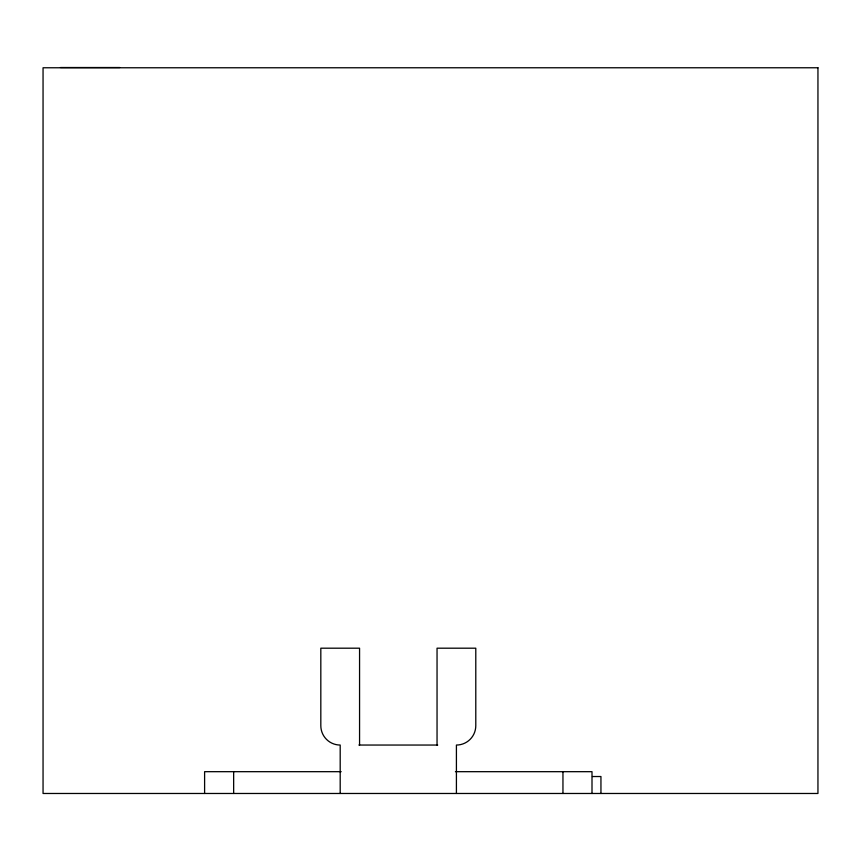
<?xml version="1.0" encoding="UTF-8"?>
<svg xmlns="http://www.w3.org/2000/svg" width="861" height="861" viewBox="0 0 861 861"><rect width="100%" height="100%" fill="white"/><g stroke="black" fill="none" stroke-linecap="round" stroke-linejoin="round"><path stroke-width="1.29" d="M60.474 67.524L119.787 67.524M358.897 745.045L437.711 745.045M341.182 771.682L204.606 771.682L204.606 793.476M455.426 771.682L592.002 771.682L592.002 793.476M592.433 776.525L600.946 776.525L600.946 793.476M562.954 771.682L562.954 793.476M456.416 793.476L456.416 745.045A19.372 19.372 0 0 0 475.789 725.683L475.789 648.193L437.044 648.193L437.044 745.045M359.564 745.045L359.564 648.193L320.819 648.193L320.819 725.683A19.372 19.372 0 0 0 340.192 745.045L340.192 793.476M233.654 771.682L233.654 793.476M817.95 67.771L43.05 67.771L43.05 793.476L817.95 793.476L817.95 67.771"/></g></svg>
